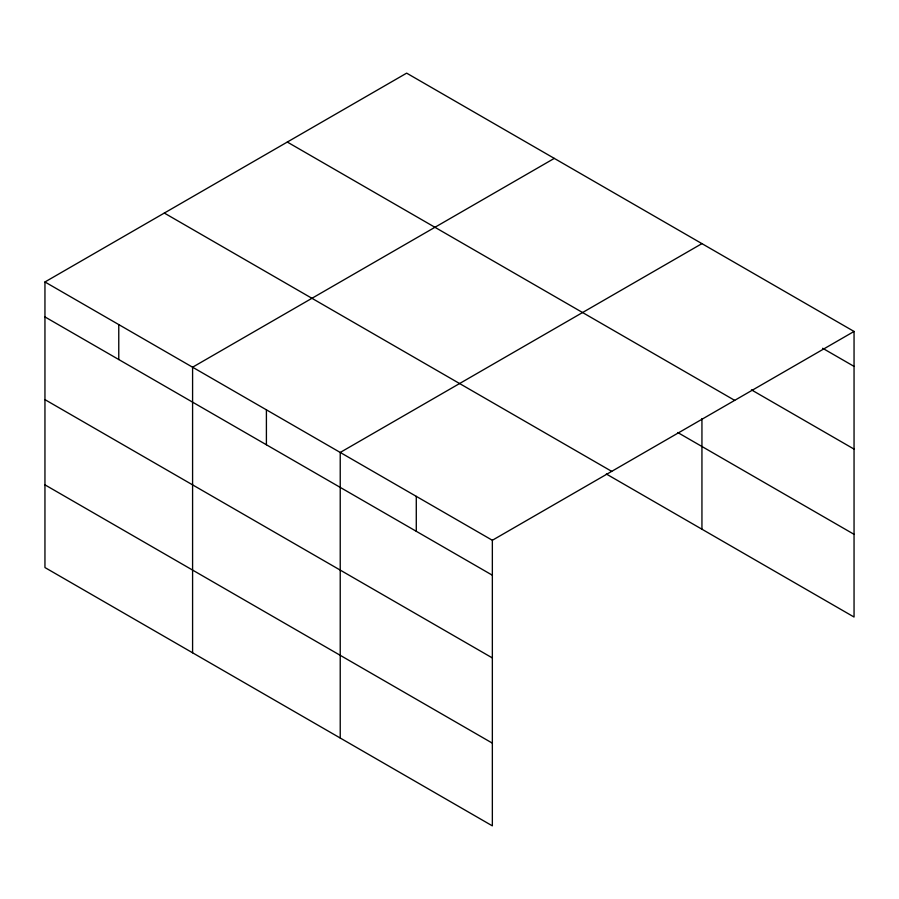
<?xml version="1.0" encoding="UTF-8"?>
<svg xmlns="http://www.w3.org/2000/svg" width="899" height="899" viewBox="0 0 899 899"><rect width="100%" height="100%" fill="white"/><g stroke="black" fill="none" stroke-linecap="round" stroke-linejoin="round"><path stroke-width="1.35" d="M44.95 281.971L492.349 540.277L492.349 825.855L44.95 567.55L44.95 281.971L406.651 73.145L854.05 331.45L854.05 617.029L606.331 474.009M554.301 158.381L192.588 367.208L192.588 652.798M701.939 243.618L340.227 452.455L340.227 738.034M492.349 540.277L854.05 331.45M822.664 348.273L854.05 366.387M751.429 389.851L854.05 449.095M287.298 142.053L734.685 400.358M677.734 432.52L854.05 534.321M164.315 213.063L611.702 471.357M44.95 316.92L492.349 575.214M44.95 399.628L492.349 657.933M44.95 484.842L492.349 743.147M701.939 418.552L701.939 529.208M416.282 496.36L416.282 531.309M266.407 409.832L266.407 444.78M118.769 324.595L118.769 359.544"/></g></svg>
